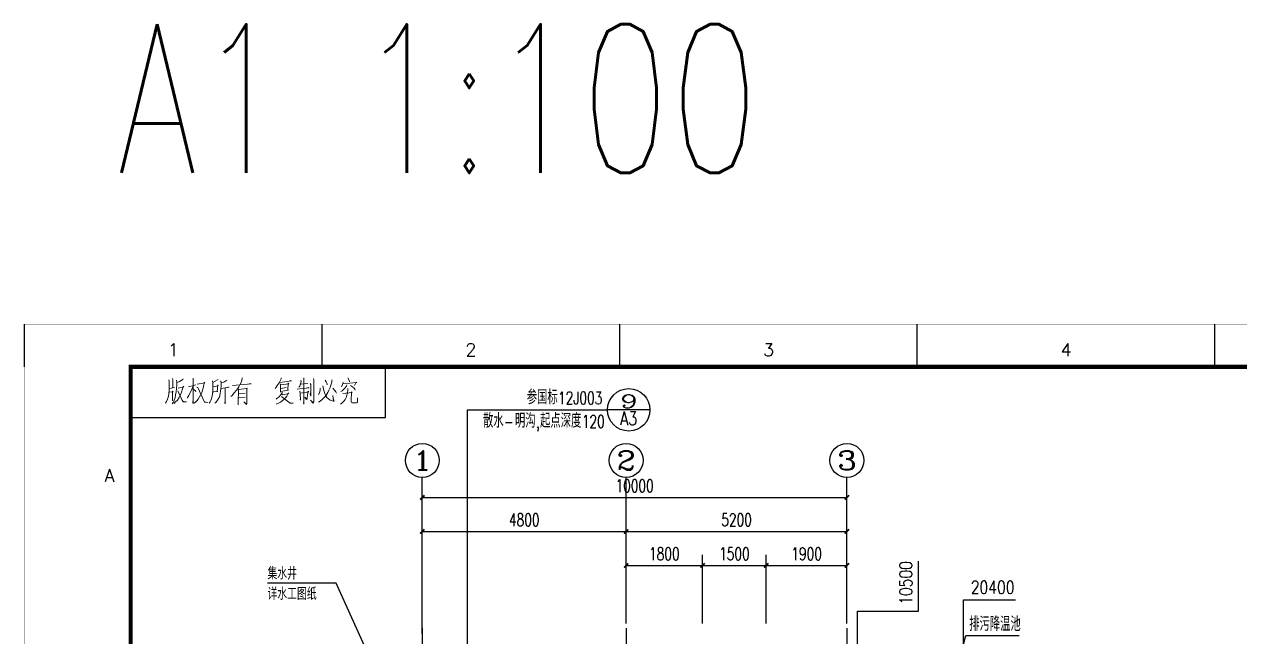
# Model space of a CAD drawing. Header units: millimetres. Extents: x 198973 to 311338, y 50799 to 196797.
# Drawn here: x 198993 to 227615, y 102864 to 117289 of the extents above; entities that cross this region are included whole.
import ezdxf
from ezdxf.enums import TextEntityAlignment as Align

# ---------------------------------------------------------------- set-up
doc = ezdxf.new("R2010")
doc.units = ezdxf.units.MM
doc.header["$LTSCALE"] = 1000
doc.linetypes.add('CENTER', pattern=[2, 1.25, -0.25, 0.25, -0.25])
doc.linetypes.add('DOTE', pattern=[2.42, 2, -0.2, 0.02, -0.2])
for name, color, linetype in [('AXIS', 3, 'Continuous'), ('AXIS_TEXT', 7, 'Continuous'), ('DIM_IDEN', 3, 'Continuous'), ('DIM_LEAD', 3, 'Continuous'), ('DOTE', 1, 'CENTER'), ('PUB_TEXT', 7, 'Continuous'), ('STAIR', 2, 'Continuous')]:
    doc.layers.add(name, color=color, linetype=linetype)
doc.styles.add('_TCH_AXIS', font='COMPLEX', dxfattribs={"bigfont": 'GBCBIG'})
doc.styles.add('_TCH_DIM', font='SIMPLEX', dxfattribs={"bigfont": 'GBCBIG'})
doc.styles.add('_TCH_DIM_T3', font='SIMPLEX', dxfattribs={"width": 0.705882, "bigfont": 'GBCBIG'})
doc.styles.add('_TCH_LABEL', font='COMPLEX', dxfattribs={"bigfont": 'GBCBIG'})
doc.styles.add('DIM_FONT', font='SIMPLEX.shx', dxfattribs={"width": 0.8})
doc.styles.add('HZ', font='geditxt.shx', dxfattribs={"width": 0.75, "bigfont": 'hzfs_1.shx'})
doc.styles.get("Standard").update_dxf_attribs({"font": 'txt', "bigfont": 'gbcbig.shx'})
doc.dimstyles.new('_TCH_ARCH&&100', dxfattribs={"dimtxt": 297.5, "dimasz": 100, "dimexe": 250, "dimexo": 300, "dimgap": 126.25, "dimtad": 1, "dimdec": 0, "dimzin": 0, "dimdsep": 46, "dimtxsty": '_TCH_DIM_T3', "dimblk": 'ARCHTICK', "dimcen": 0.09, "dimclrt": 7, "dimazin": 2, "dimtfac": 1, "dimtdec": 0, "dimtix": 1, "dimtmove": 2, "dimatfit": 3, "dimfxl": 1, "dimtolj": 1, "dimtzin": 0, "dimarcsym": 0})
doc.dimstyles.new('DIMN', dxfattribs={"dimtxt": 300, "dimasz": 1, "dimexe": 250, "dimexo": 300, "dimgap": 150, "dimtad": 1, "dimdec": 0, "dimzin": 0, "dimdsep": 46, "dimtxsty": 'DIM_FONT', "dimblk": '_DIMX', "dimcen": 0.09, "dimclrt": 7, "dimadec": 0, "dimazin": 0, "dimtfac": 1, "dimtdec": 0, "dimtix": 1, "dimtmove": 2, "dimatfit": 3, "dimldrblk": '_DIMX', "dimfxl": 1, "dimtolj": 1, "dimtzin": 0, "dimarcsym": 0})

# ---------------------------------------------------------------- blocks, each defined once
blk = doc.blocks.new('GEDI_WK_A1')
at = {"color": 3}
for p, q in [((0, 584), (0, 594)), ((70.08, 584), (70.08, 594)), ((140.17, 584), (140.17, 594)), ((210.25, 584), (210.25, 594)), ((280.33, 584), (280.33, 594)), ((85, 572), (85, 584)), ((25, 572), (85, 572))]:
    blk.add_line(p, q, dxfattribs=at)
for points, const_width in [([(0, 0), (841, 0), (841, 594), (0, 594)], 0.1), ([(25, 10), (831, 10), (831, 584), (25, 584)], 1)]:
    blk.add_lwpolyline(points, close=True, dxfattribs=dict(at, const_width=const_width))
for s, p in [('1', (35.04, 588)), ('2', (105.12, 588)), ('3', (175.21, 588)), ('4', (245.29, 588))]:
    blk.add_text(s, height=3, dxfattribs=at).set_placement(p, align=Align.MIDDLE)
blk.add_text('A', height=3, dxfattribs=at).set_placement((20, 556.88), align=Align.CENTER)
blk = doc.blocks.new('GEDI_Copyright_2012')
at = {"color": 7, "lineweight": 0}
for points in [[(8.99, -3.43), (9.11, -3.83), (9.11, -5.03), (9.11, -5.93), (9.03, -6.73), (8.9, -7.33), (8.73, -8.03), (8.48, -8.53), (8.22, -8.93)], [(9.16, -5.48), (10.39, -5.28)], [(10.81, -3.53), (10.9, -4.03), (10.9, -4.68), (10.81, -5.53), (10.73, -6.33), (10.6, -7.03), (10.47, -7.68), (10.3, -8.23), (10.09, -8.72), (9.84, -9.08)], [(9.88, -3.13), (9.96, -3.43), (9.96, -5.33)], [(11.2, -5.43), (12.56, -5.08), (12.47, -4.93), (12.26, -5.58), (12, -6.38), (11.75, -6.98), (11.45, -7.63), (11.03, -8.23), (10.6, -8.68), (10.26, -9.03)], [(12.43, -3.23), (12.34, -3.38), (11.53, -3.88), (10.98, -4.13)], [(14.72, -4.88), (14.42, -5.73), (14.08, -6.43), (13.74, -7.13), (13.45, -7.63), (13.36, -7.78)], [(13.62, -5.08), (15.4, -4.68)], [(14.64, -3.13), (14.81, -3.38), (14.76, -3.33), (14.72, -9.13), (14.68, -8.72), (14.72, -8.13)], [(14.72, -5.63), (15.27, -6.03), (15.4, -6.33)], [(15.7, -4.48), (17.52, -4.18), (17.44, -4.03), (17.27, -4.68), (17.1, -5.43), (16.93, -5.93), (16.76, -6.43), (16.55, -6.93), (16.21, -7.48), (15.91, -7.98), (15.61, -8.43), (15.32, -8.72), (15.02, -8.98)], [(15.61, -5.23), (15.87, -5.28), (17.44, -8.72), (18.2, -8.83), (17.44, -8.63), (17.14, -8.08)], [(20.67, -3.38), (20.5, -3.48), (19.35, -4.13), (19.27, -3.73), (19.4, -4.13), (19.4, -5.43), (19.35, -6.23), (19.31, -6.78), (19.22, -7.33), (19.1, -7.83), (18.93, -8.33), (18.72, -8.68), (18.54, -8.98)], [(19.48, -6.38), (19.56, -6.33), (20.54, -6.18), (20.41, -6.23), (20.54, -4.68), (20.63, -4.88), (19.44, -5.13)], [(22.67, -3.58), (21.99, -3.98), (21.35, -4.13), (21.26, -3.73), (21.35, -4.33), (21.31, -4.93), (21.26, -5.58), (21.22, -6.13), (21.13, -6.63), (21.05, -7.18), (20.92, -7.58), (20.71, -7.88), (20.5, -8.23), (20.28, -8.53), (20.07, -8.78), (19.86, -8.98)], [(21.31, -5.53), (23.22, -5.23), (23.09, -5.18), (22.88, -5.28)], [(22.28, -5.43), (22.28, -9.13), (22.24, -8.88), (22.28, -8.48)], [(26.28, -2.98), (26.28, -3.23), (26.02, -4.08), (25.76, -4.68), (25.51, -5.08), (25.04, -5.83), (24.36, -6.63), (23.9, -7.13), (23.6, -7.38)], [(23.98, -4.83), (28.4, -4.43), (28.14, -4.33)], [(25.34, -5.53), (25.43, -5.73), (25.38, -9.03), (25.38, -9.33), (25.34, -9.03), (25.38, -8.68)], [(25.43, -5.73), (27.38, -5.53), (27.38, -5.43), (27.47, -5.53), (27.38, -5.58), (27.38, -9.08), (27.34, -9.28), (26.66, -8.63), (27.34, -9.18)], [(28.14, -4.33), (27.8, -4.48)], [(35.45, -3.03), (35.49, -3.23), (34.98, -4.18), (34.52, -4.83), (34.26, -5.23), (34.05, -5.53)], [(35.11, -4.08), (36.34, -3.93), (37.87, -3.68), (37.75, -3.63), (37.49, -3.73)], [(35.24, -4.43), (35.28, -4.73), (35.32, -5.58), (35.32, -6.38), (35.28, -6.23), (37.19, -5.93), (37.07, -5.93), (37.15, -4.23), (37.28, -4.38), (35.28, -4.68)], [(36.64, -5.28), (35.36, -5.48)], [(39.27, -5.63), (42.08, -5.33), (42.03, -5.33), (41.87, -5.28), (41.65, -5.38)], [(40.12, -3.58), (40.16, -3.88), (39.83, -4.93), (39.66, -5.23)], [(40.12, -4.48), (41.74, -4.33)], [(40.8, -3.03), (40.84, -3.28), (40.8, -9.23), (40.72, -8.88), (40.8, -8.53)], [(42.33, -4.33), (42.42, -4.58), (42.42, -7.33), (42.33, -6.83), (42.37, -6.53)], [(43.1, -3.13), (43.18, -3.43), (43.14, -8.23), (43.14, -8.53), (43.1, -8.78), (43.05, -8.88), (42.97, -8.98), (42.37, -8.23), (43.05, -8.88)], [(47.43, -3.48), (47.39, -4.03), (47.17, -4.73), (47, -5.28), (46.71, -5.88), (46.45, -6.48), (46.2, -6.88), (45.86, -7.38), (45.47, -7.78), (45.09, -8.13), (44.67, -8.48), (44.24, -8.72)], [(44.67, -5.43), (44.63, -5.93), (44.5, -6.48), (44.37, -6.83), (44.24, -7.03)], [(45.26, -4.88), (45.43, -5.63), (45.56, -6.18), (45.77, -6.68), (45.99, -7.23), (46.24, -7.63), (46.58, -7.93), (47.05, -8.28), (47.51, -8.43), (47.81, -8.48), (47.94, -8.48), (47.73, -7.78), (47.64, -7.13), (47.81, -8.48)], [(45.82, -3.53), (46.07, -3.93), (46.24, -4.28), (46.32, -4.48), (46.32, -4.63)], [(47.64, -5.43), (48.07, -5.93), (48.36, -6.28), (48.49, -6.58)], [(51.21, -5.48), (51.21, -5.83), (51.08, -6.58), (50.95, -7.03), (50.83, -7.43), (50.7, -7.78), (50.53, -8.13), (50.32, -8.43), (50.06, -8.68), (49.77, -8.93), (49.43, -9.18)], [(50.91, -4.68), (50.83, -4.98), (50.44, -5.43), (50.06, -5.83), (49.81, -6.03), (49.55, -6.23)], [(50.06, -3.98), (50.02, -4.33), (49.94, -4.58), (49.85, -4.83), (49.77, -4.98), (49.68, -5.03), (50.02, -4.43), (53.29, -4.13), (53.16, -4.03), (52.78, -4.83)], [(51.21, -3.03), (51.47, -3.58), (51.55, -3.93)], [(51.76, -4.78), (52.27, -5.13), (52.65, -5.43), (52.83, -5.68), (52.91, -5.88)], [(9.11, -6.38), (10.01, -6.28), (9.92, -6.13), (9.92, -8.38), (9.88, -8.08), (9.88, -7.68)], [(11.15, -6.08), (12.34, -8.63), (13.15, -8.68), (12.38, -8.58), (12.17, -8.28)], [(26.96, -6.58), (25.47, -6.73)], [(25.47, -7.68), (26.96, -7.53)], [(35.71, -6.38), (35.71, -6.53), (34.98, -7.43), (34.56, -7.78), (34.26, -8.03)], [(35.62, -6.88), (35.75, -6.98), (37.28, -6.68), (37.23, -6.53), (36.77, -7.33), (36.47, -7.68), (36.17, -7.98), (35.71, -8.38), (35.28, -8.72), (34.81, -8.98), (34.26, -9.23)], [(35.54, -7.38), (35.62, -7.43), (37.57, -8.98), (38.3, -8.93), (37.57, -8.93), (37.32, -8.78)], [(39.87, -6.13), (39.95, -6.68), (39.95, -6.78), (40, -8.28), (39.95, -7.98), (40, -7.73)], [(40, -6.58), (41.95, -6.28), (41.82, -6.13), (41.74, -6.53), (41.69, -7.18), (41.61, -7.63), (41.57, -7.93), (41.44, -8.08), (41.06, -7.58), (41.48, -8.03)], [(49.98, -6.68), (52.19, -6.43), (52.06, -6.28), (52.02, -6.58), (51.93, -8.18), (51.97, -8.63), (52.06, -8.78), (52.19, -8.88), (52.4, -8.88), (52.61, -8.88), (53.21, -8.88), (53.42, -8.78), (53.46, -8.72), (53.42, -7.68), (53.42, -8.78)]]:
    blk.add_lwpolyline(points, dxfattribs=at)
blk = doc.blocks.new('_ArchTick')
at = {"color": 0, "linetype": 'ByBlock', "const_width": 0.4}
blk.add_lwpolyline([(-0.5, -0.5), (0.5, 0.5)], dxfattribs=at)
blk = doc.blocks.new('*D140')
at = {"layer": 'AXIS', "color": 0, "lineweight": -2, "transparency": 16777216}
for p, q in [((213166, 103177), (213166, 104793)), ((214966, 103177), (214966, 104793)), ((213166, 104543), (214966, 104543))]:
    blk.add_line(p, q, dxfattribs=at)
at = {"layer": 'DEFPOINTS', "color": 0, "transparency": 16777216}
for p in [(214966, 104543), (213166, 102877), (214966, 102877)]:
    blk.add_point(p, dxfattribs=at)
at = {"layer": 'AXIS', "color": 0, "lineweight": -2, "transparency": 16777216, "xscale": 100, "yscale": 100, "zscale": 100, "rotation": 180}
blk.add_blockref('_ArchTick', (213166, 104543), dxfattribs=at)
at = {"layer": 'AXIS', "color": 0, "lineweight": -2, "transparency": 16777216, "xscale": 100, "yscale": 100, "zscale": 100}
blk.add_blockref('_ArchTick', (214966, 104543), dxfattribs=at)
at = {"layer": 'AXIS', "color": 7, "transparency": 16777216, "insert": (214066, 104818), "char_height": 297.5, "attachment_point": 5, "style": '_TCH_DIM_T3'}
blk.add_mtext('\\A1;1800', dxfattribs=at)
blk = doc.blocks.new('*D141')
at = {"layer": 'AXIS', "color": 0, "lineweight": -2, "transparency": 16777216}
for p, q in [((214966, 103177), (214966, 104793)), ((216466, 103177), (216466, 104793)), ((214966, 104543), (216466, 104543))]:
    blk.add_line(p, q, dxfattribs=at)
at = {"layer": 'DEFPOINTS', "color": 0, "transparency": 16777216}
for p in [(216466, 104543), (214966, 102877), (216466, 102877)]:
    blk.add_point(p, dxfattribs=at)
at = {"layer": 'AXIS', "color": 0, "lineweight": -2, "transparency": 16777216, "xscale": 100, "yscale": 100, "zscale": 100, "rotation": 180}
blk.add_blockref('_ArchTick', (214966, 104543), dxfattribs=at)
at = {"layer": 'AXIS', "color": 0, "lineweight": -2, "transparency": 16777216, "xscale": 100, "yscale": 100, "zscale": 100}
blk.add_blockref('_ArchTick', (216466, 104543), dxfattribs=at)
at = {"layer": 'AXIS', "color": 7, "transparency": 16777216, "insert": (215716, 104818), "char_height": 297.5, "attachment_point": 5, "style": '_TCH_DIM_T3'}
blk.add_mtext('\\A1;1500', dxfattribs=at)
blk = doc.blocks.new('*D142')
at = {"layer": 'AXIS', "color": 0, "lineweight": -2, "transparency": 16777216}
for p, q in [((216466, 103177), (216466, 104793)), ((218366, 103177), (218366, 104793)), ((216466, 104543), (218366, 104543))]:
    blk.add_line(p, q, dxfattribs=at)
at = {"layer": 'DEFPOINTS', "color": 0, "transparency": 16777216}
for p in [(218366, 104543), (216466, 102877), (218366, 102877)]:
    blk.add_point(p, dxfattribs=at)
at = {"layer": 'AXIS', "color": 0, "lineweight": -2, "transparency": 16777216, "xscale": 100, "yscale": 100, "zscale": 100, "rotation": 180}
blk.add_blockref('_ArchTick', (216466, 104543), dxfattribs=at)
at = {"layer": 'AXIS', "color": 0, "lineweight": -2, "transparency": 16777216, "xscale": 100, "yscale": 100, "zscale": 100}
blk.add_blockref('_ArchTick', (218366, 104543), dxfattribs=at)
at = {"layer": 'AXIS', "color": 7, "transparency": 16777216, "insert": (217416, 104818), "char_height": 297.5, "attachment_point": 5, "style": '_TCH_DIM_T3'}
blk.add_mtext('\\A1;1900', dxfattribs=at)
blk = doc.blocks.new('*D143')
at = {"layer": 'AXIS', "color": 0, "lineweight": -2, "transparency": 16777216}
for p, q in [((208366, 104446), (208366, 105593)), ((208366, 105343), (213166, 105343)), ((213166, 104446), (213166, 105593))]:
    blk.add_line(p, q, dxfattribs=at)
at = {"layer": 'DEFPOINTS', "color": 0, "transparency": 16777216}
for p in [(213166, 105343), (208366, 104146), (213166, 104146)]:
    blk.add_point(p, dxfattribs=at)
at = {"layer": 'AXIS', "color": 0, "lineweight": -2, "transparency": 16777216, "xscale": 100, "yscale": 100, "zscale": 100, "rotation": 180}
blk.add_blockref('_ArchTick', (208366, 105343), dxfattribs=at)
at = {"layer": 'AXIS', "color": 0, "lineweight": -2, "transparency": 16777216, "xscale": 100, "yscale": 100, "zscale": 100}
blk.add_blockref('_ArchTick', (213166, 105343), dxfattribs=at)
at = {"layer": 'AXIS', "color": 7, "transparency": 16777216, "insert": (210766, 105618), "char_height": 297.5, "attachment_point": 5, "style": '_TCH_DIM_T3'}
blk.add_mtext('\\A1;4800', dxfattribs=at)
blk = doc.blocks.new('*D144')
at = {"layer": 'AXIS', "color": 0, "lineweight": -2, "transparency": 16777216}
for p, q in [((213166, 104446), (213166, 105593)), ((213166, 105343), (218366, 105343)), ((218366, 104446), (218366, 105593))]:
    blk.add_line(p, q, dxfattribs=at)
at = {"layer": 'DEFPOINTS', "color": 0, "transparency": 16777216}
for p in [(218366, 105343), (213166, 104146), (218366, 104146)]:
    blk.add_point(p, dxfattribs=at)
at = {"layer": 'AXIS', "color": 0, "lineweight": -2, "transparency": 16777216, "xscale": 100, "yscale": 100, "zscale": 100, "rotation": 180}
blk.add_blockref('_ArchTick', (213166, 105343), dxfattribs=at)
at = {"layer": 'AXIS', "color": 0, "lineweight": -2, "transparency": 16777216, "xscale": 100, "yscale": 100, "zscale": 100}
blk.add_blockref('_ArchTick', (218366, 105343), dxfattribs=at)
at = {"layer": 'AXIS', "color": 7, "transparency": 16777216, "insert": (215766, 105618), "char_height": 297.5, "attachment_point": 5, "style": '_TCH_DIM_T3'}
blk.add_mtext('\\A1;5200', dxfattribs=at)
blk = doc.blocks.new('*D145')
at = {"layer": 'AXIS', "color": 0, "lineweight": -2, "transparency": 16777216}
for p, q in [((208366, 104446), (208366, 106393)), ((218366, 104446), (218366, 106393)), ((208366, 106143), (218366, 106143))]:
    blk.add_line(p, q, dxfattribs=at)
at = {"layer": 'DEFPOINTS', "color": 0, "transparency": 16777216}
for p in [(218366, 106143), (208366, 104146), (218366, 104146)]:
    blk.add_point(p, dxfattribs=at)
at = {"layer": 'AXIS', "color": 0, "lineweight": -2, "transparency": 16777216, "xscale": 100, "yscale": 100, "zscale": 100, "rotation": 180}
blk.add_blockref('_ArchTick', (208366, 106143), dxfattribs=at)
at = {"layer": 'AXIS', "color": 0, "lineweight": -2, "transparency": 16777216, "xscale": 100, "yscale": 100, "zscale": 100}
blk.add_blockref('_ArchTick', (218366, 106143), dxfattribs=at)
at = {"layer": 'AXIS', "color": 7, "transparency": 16777216, "insert": (213366, 106418), "char_height": 297.5, "attachment_point": 5, "style": '_TCH_DIM_T3'}
blk.add_mtext('\\A1;10000', dxfattribs=at)
blk = doc.blocks.new('*D170')
at = {"layer": 'DEFPOINTS', "color": 0, "transparency": 16777216}
for p in [(220054, 103466), (218616, 101503), (208116, 81103)]:
    blk.add_point(p, dxfattribs=at)
at = {"layer": 'STAIR', "color": 0, "lineweight": -2, "transparency": 16777216}
for p, q in [((220054, 103464), (220054, 104644)), ((218616, 103462), (220054, 103464)), ((218616, 101803), (218616, 103462))]:
    blk.add_line(p, q, dxfattribs=at)
at = {"layer": 'STAIR', "color": 7, "transparency": 16777216, "insert": (219754, 104130), "char_height": 300, "attachment_point": 5, "rotation": 90, "style": 'DIM_FONT'}
blk.add_mtext('\\A1;10500', dxfattribs=at)
blk = doc.blocks.new('_DIMX')
blk.add_line((-150, 0), (150, 0))
at = {"const_width": 50}
blk.add_lwpolyline([(-70, -70), (70, 70)], dxfattribs=at)
blk = doc.blocks.new('*D171')
at = {"layer": 'DEFPOINTS', "color": 0, "transparency": 16777216}
for p in [(221110, 103729), (218616, 101503), (208116, 81103)]:
    blk.add_point(p, dxfattribs=at)
at = {"layer": 'STAIR', "color": 0, "lineweight": -2, "transparency": 16777216}
for p, q in [((221106, 101503), (221108, 103729)), ((221108, 103729), (222334, 103729)), ((218916, 101503), (221106, 101503))]:
    blk.add_line(p, q, dxfattribs=at)
at = {"layer": 'STAIR', "color": 7, "transparency": 16777216, "insert": (221797, 104029), "char_height": 300, "attachment_point": 5, "style": 'DIM_FONT'}
blk.add_mtext('\\A1;20400', dxfattribs=at)

msp = doc.modelspace()

# ---------------------------------------------------------------- linework, layer by layer
at = {"layer": 'AXIS'}
for p, q in [((208366.2, 102938.6), (208366.2, 106617.4)), ((213166.2, 104145.7), (213166.2, 106617.4)), ((218366.2, 104145.7), (218366.2, 106617.4))]:
    msp.add_line(p, q, dxfattribs=at)
for centre in [(208366.2, 107017.4), (213166.2, 107017.4), (218366.2, 107017.4)]:
    msp.add_circle(centre, 400, dxfattribs=at)
at = {"layer": 'DIM_IDEN'}
for p, q in [((209426.8, 108207.2), (212726.9, 108207.2)), ((209426.8, 102194.4), (209426.8, 108207.2)), ((213726.9, 108207.2), (212726.9, 108207.2))]:
    msp.add_line(p, q, dxfattribs=at)
msp.add_circle((213226.9, 108207.2), 500, dxfattribs=at)
at = {"layer": 'DIM_LEAD'}
for p, q in [((206335.7, 104121.5), (204719.7, 104121.5)), ((207078.2, 102495), (206335.7, 104121.5)), ((220037.1, 98607.6), (221164.2, 102891.5)), ((221164.2, 102891.5), (222420, 102891.5))]:
    msp.add_line(p, q, dxfattribs=at)
at = {"layer": 'DOTE', "linetype": 'DOTE'}
for p, q in [((208366.2, 103063.8), (208366.2, 79066.4)), ((213166.2, 103063.8), (213166.2, 79066.4)), ((218366.2, 103063.8), (218366.2, 79066.4))]:
    msp.add_line(p, q, dxfattribs=at)

# ---------------------------------------------------------------- block references
at = {"xscale": 100, "yscale": 100, "zscale": 100}
for name, p in [('GEDI_WK_A1', (198997.9, 50823.6)), ('GEDI_Copyright_2012', (201494.7, 109261.2))]:
    msp.add_blockref(name, p, dxfattribs=at)

# ---------------------------------------------------------------- texts
at = {"color": 7, "style": 'HZ', "width": 0.7}
msp.add_text('A1 1:100', height=3500, dxfattribs=at).set_placement((201176.1, 113789.2))
at = {"layer": 'AXIS_TEXT', "style": '_TCH_AXIS'}
for s, width, p, p2 in [('1', 2.333333, (208140, 106791.1), (208592.5, 106791.1)), ('2', 1.5, (212940, 106791.1), (213392.5, 106791.1)), ('3', 1.5, (218140, 106791.1), (218592.5, 106791.1))]:
    msp.add_text(s, height=452.5, dxfattribs=dict(at, width=width)).set_placement(p, p2, align=Align.FIT)
at = {"layer": 'PUB_TEXT', "style": '_TCH_DIM'}
for s, height, p in [('参国标', 337.59, (210824.7, 108338.2)), ('散水', 337.59, (209796, 107785.7)), ('明沟', 337.59, (210547.5, 107785.7)), ('起点深度', 337.59, (211138.9, 107785.7)), ('集水井', 289.36, (204719.7, 104211.5)), ('详水工图纸', 289.36, (204719.7, 103731.5)), ('排污降温池', 337.59, (221243.4, 102996.5))]:
    msp.add_text(s, height=height, dxfattribs=at).set_placement(p)
at = {"layer": 'PUB_TEXT', "style": '_TCH_DIM', "width": 0.705882}
for s, p in [('12J003', (211561.9, 108338.2)), ('-', (210287.5, 107785.7)), ('120', (212121.9, 107785.7)), (',', (211038.9, 107785.7))]:
    msp.add_text(s, height=297.5, dxfattribs=at).set_placement(p)
at = {"layer": 'PUB_TEXT', "style": '_TCH_LABEL'}
for s, height, width, p, p2 in [('9', 322, 1.875, (213025.7, 108247.4), (213428.2, 108247.4)), ('A3', 321.99, 0.75, (213025.7, 107844.9), (213428.2, 107844.9))]:
    msp.add_text(s, height=height, dxfattribs=dict(at, width=width)).set_placement(p, p2, align=Align.FIT)

# ---------------------------------------------------------------- dimensions: what is measured, and where the dimension line sits
at = {"layer": 'AXIS'}
for p1, p2, distance, text, picture, middle in [((208366.2, 104145.7), (218366.2, 104145.7), 1997, '10000', '*D145', (213366.2, 106417.6)), ((208366.2, 104145.7), (213166.2, 104145.7), 1197, '4800', '*D143', (210766.2, 105617.6)), ((213166.2, 104145.7), (218366.2, 104145.7), 1197, '5200', '*D144', (215766.2, 105617.6)), ((213166.2, 102876.8), (214966.4, 102876.8), 1665.9, '1800', '*D140', (214066.3, 104817.6)), ((214966.4, 102876.8), (216466.4, 102876.8), 1665.9, '1500', '*D141', (215716.4, 104817.6)), ((216466.4, 102876.8), (218366.2, 102876.8), 1665.9, '1900', '*D142', (217416.3, 104817.6))]:
    dim = msp.add_aligned_dim(p1=p1, p2=p2, distance=distance, text=text, dimstyle='_TCH_ARCH&&100', dxfattribs=at)
    dim.commit()
    dim.dimension.update_dxf_attribs({"geometry": picture, "text_midpoint": middle})
at = {"layer": 'STAIR'}
for offset, dtype, picture, middle in [((1437.7, 1962.3), 1, '*D170', (219753.9, 104130)), ((2493.4, 2226), 0, '*D171', (221796.7, 104029.4))]:
    dim = msp.add_ordinate_dim(feature_location=(218616.2, 101503.4), offset=offset, dtype=dtype, origin=(208116.2, 81103.4), dimstyle='DIMN', dxfattribs=at)
    dim.commit()
    dim.dimension.update_dxf_attribs({"geometry": picture, "text_midpoint": middle})

doc.saveas('drawing.dxf')
